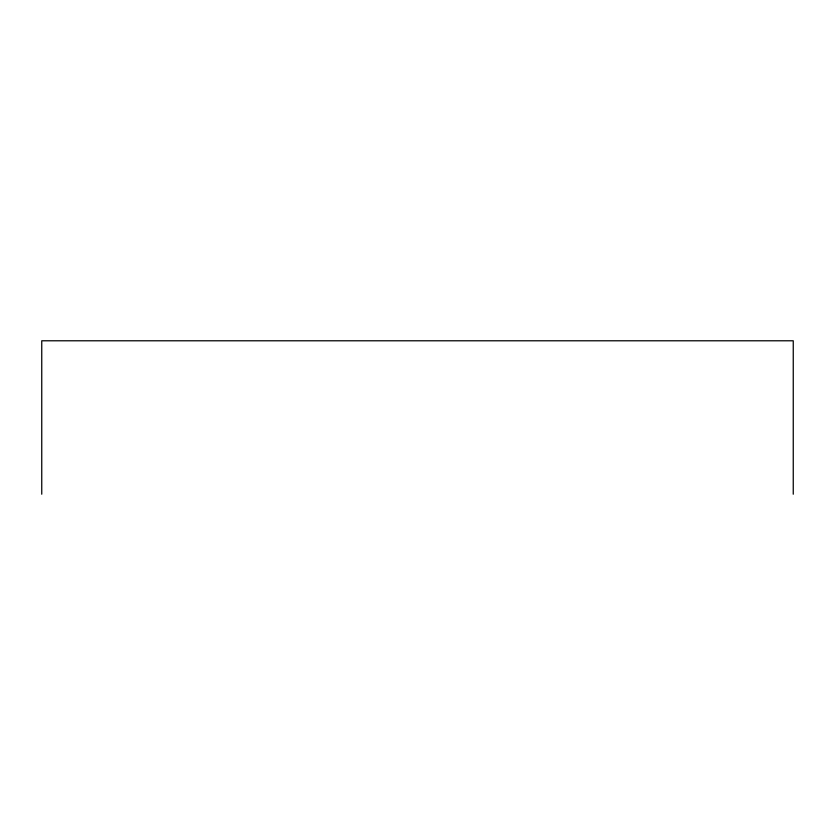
<?xml version="1.0" encoding="UTF-8"?>
<svg xmlns="http://www.w3.org/2000/svg" width="835" height="835" viewBox="0 0 835 835"><rect width="100%" height="100%" fill="white"/><g stroke="black" fill="none" stroke-linecap="round" stroke-linejoin="round"><path stroke-width="1.25" d="M793.25 494.216L793.25 340.784L41.75 340.784L41.75 494.216"/></g></svg>
